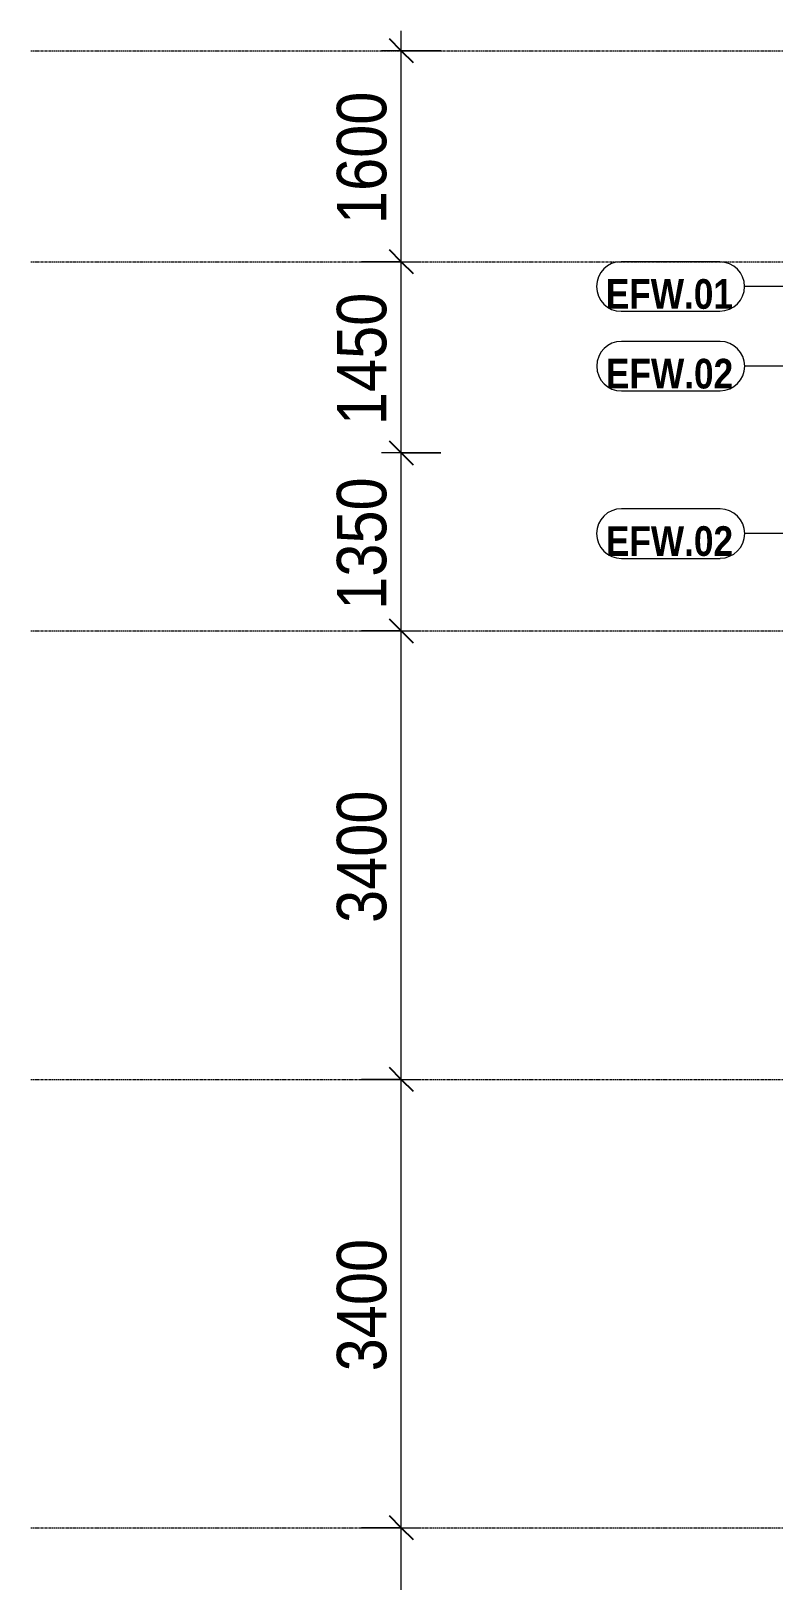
# Model space of a CAD drawing. Header units: millimetres. Extents: x 9199 to 175431, y -4466 to 35300.
# Drawn here: x 96540 to 102168, y 22203 to 33950 of the extents above; entities that cross this region are included whole.
import ezdxf

# ---------------------------------------------------------------- set-up
doc = ezdxf.new("R2010")
doc.units = ezdxf.units.MM
doc.linetypes.add('Centre', pattern=[31.75, 6.35, -4.7625, 15.875, -4.7625])
for name, color, linetype, lineweight in [('A-ANNO-DIMS', 211, 'Continuous', 9), ('A-ANNO-DIMS-150', 211, 'Continuous', 9), ('A-FLOR-LEVL-2', 51, 'Centre', 9), ('A-WALL-IDEN', 211, 'Continuous', 9)]:
    doc.layers.add(name, color=color, linetype=linetype, lineweight=lineweight)
doc.styles.add('Arial_B', font='arialbd.ttf', dxfattribs={"width": 0.85, "height": 225})
doc.styles.add('UTM Avo', font='', dxfattribs={"width": 0.9, "height": 375})
doc.styles.get('UTM Avo').set_extended_font_data('UTM Avo')
doc.dimstyles.new('1_Dim_chi_tiet_2_5', dxfattribs={"dimscale": 304.8, "dimtxt": 374.737856, "dimasz": 0.590551, "dimexe": 0.492126, "dimexo": 0.0625, "dimgap": 0.049213, "dimtad": 1, "dimdec": 0, "dimrnd": 5, "dimzin": 0, "dimdsep": 46, "dimtxsty": 'UTM Avo', "dimblk1": 'OBLIQUE', "dimblk2": 'OBLIQUE', "dimsah": 1, "dimcen": 0.09, "dimdle": 0.492126, "dimazin": 0, "dimtfac": 1, "dimtdec": 4, "dimtix": 1, "dimtmove": 0, "dimatfit": 3, "dimfxl": 0.984252, "dimfxlon": 1, "dimtvp": 1, "dimtolj": 1, "dimtzin": 0, "dimarcsym": 2})

# ---------------------------------------------------------------- blocks, each defined once
blk = doc.blocks.new('DIMBLOCK84-TKCS_MẶT ĐỨNG HƯỚNG TÂY')
at = {"layer": 'A-ANNO-DIMS-150', "lineweight": 25}
for p, q in [((99348, 22600), (99258, 22690)), ((99348, 22600), (99438, 22510)), ((99348, 19200), (99258, 19290)), ((99348, 19200), (99438, 19110))]:
    blk.add_line(p, q, dxfattribs=at)
at = {"layer": 'A-ANNO-DIMS-150'}
for p, q in [((99048, 22600), (99498, 22600)), ((99348, 22600), (99048, 22600)), ((99348, 19200), (99348, 22600)), ((99048, 19200), (99498, 19200)), ((99348, 19200), (99048, 19200))]:
    blk.add_line(p, q, dxfattribs=at)
at = {"layer": 'A-ANNO-DIMS-150', "color": 0, "insert": (98860, 20386), "char_height": 375, "width": 1232.47, "attachment_point": 1, "rotation": 90, "line_spacing_factor": 1.110334, "style": 'UTM Avo'}
blk.add_mtext('3400', dxfattribs=at)
blk = doc.blocks.new('_Oblique')
at = {"color": 0, "linetype": 'ByBlock', "lineweight": -2}
blk.add_line((-0.5, -0.5), (0.5, 0.5), dxfattribs=at)
blk = doc.blocks.new('DIMBLOCK85-TKCS_MẶT ĐỨNG HƯỚNG TÂY')
at = {"layer": 'A-ANNO-DIMS-150', "lineweight": 25}
for p, q in [((99348, 26000), (99258, 26090)), ((99348, 26000), (99438, 25910)), ((99348, 22600), (99258, 22690)), ((99348, 22600), (99438, 22510))]:
    blk.add_line(p, q, dxfattribs=at)
at = {"layer": 'A-ANNO-DIMS-150'}
for p, q in [((99048, 26000), (99498, 26000)), ((99348, 26000), (99048, 26000)), ((99348, 22600), (99348, 26000)), ((99048, 22600), (99498, 22600)), ((99348, 22600), (99048, 22600))]:
    blk.add_line(p, q, dxfattribs=at)
at = {"layer": 'A-ANNO-DIMS-150', "color": 0, "insert": (98860, 23786), "char_height": 375, "width": 1232.47, "attachment_point": 1, "rotation": 90, "line_spacing_factor": 1.110334, "style": 'UTM Avo'}
blk.add_mtext('3400', dxfattribs=at)
blk = doc.blocks.new('DIMBLOCK86-TKCS_MẶT ĐỨNG HƯỚNG TÂY')
at = {"layer": 'A-ANNO-DIMS-150', "lineweight": 25}
for p, q in [((99348, 29400), (99258, 29490)), ((99348, 29400), (99438, 29310)), ((99348, 26000), (99258, 26090)), ((99348, 26000), (99438, 25910))]:
    blk.add_line(p, q, dxfattribs=at)
at = {"layer": 'A-ANNO-DIMS-150'}
for p, q in [((99048, 29400), (99498, 29400)), ((99348, 29400), (99048, 29400)), ((99348, 26000), (99348, 29400)), ((99048, 26000), (99498, 26000)), ((99348, 26000), (99048, 26000))]:
    blk.add_line(p, q, dxfattribs=at)
at = {"layer": 'A-ANNO-DIMS-150', "color": 0, "insert": (98860, 27186), "char_height": 375, "width": 1232.47, "attachment_point": 1, "rotation": 90, "line_spacing_factor": 1.110334, "style": 'UTM Avo'}
blk.add_mtext('3400', dxfattribs=at)
blk = doc.blocks.new('DIMBLOCK87-TKCS_MẶT ĐỨNG HƯỚNG TÂY')
at = {"layer": 'A-ANNO-DIMS-150', "lineweight": 25}
for p, q in [((99348, 30750), (99258, 30840)), ((99348, 30750), (99438, 30660)), ((99348, 29400), (99258, 29490)), ((99348, 29400), (99438, 29310))]:
    blk.add_line(p, q, dxfattribs=at)
at = {"layer": 'A-ANNO-DIMS-150'}
for p, q in [((99648, 30750), (99198, 30750)), ((99348, 29400), (99348, 30750)), ((99348, 30750), (99648, 30750)), ((99048, 29400), (99498, 29400)), ((99348, 29400), (99048, 29400))]:
    blk.add_line(p, q, dxfattribs=at)
at = {"layer": 'A-ANNO-DIMS-150', "color": 0, "insert": (98860, 29561), "char_height": 375, "width": 1232.47, "attachment_point": 1, "rotation": 90, "line_spacing_factor": 1.110334, "style": 'UTM Avo'}
blk.add_mtext('1350', dxfattribs=at)
blk = doc.blocks.new('DIMBLOCK88-TKCS_MẶT ĐỨNG HƯỚNG TÂY')
at = {"layer": 'A-ANNO-DIMS-150'}
for p, q in [((99048, 32200), (99498, 32200)), ((99348, 32200), (99048, 32200)), ((99348, 30750), (99348, 32200)), ((99648, 30750), (99198, 30750)), ((99348, 30750), (99648, 30750))]:
    blk.add_line(p, q, dxfattribs=at)
at = {"layer": 'A-ANNO-DIMS-150', "lineweight": 25}
for p, q in [((99348, 32200), (99258, 32290)), ((99348, 32200), (99438, 32110)), ((99348, 30750), (99258, 30840)), ((99348, 30750), (99438, 30660))]:
    blk.add_line(p, q, dxfattribs=at)
at = {"layer": 'A-ANNO-DIMS-150', "color": 0, "insert": (98860, 30961), "char_height": 375, "width": 1232.47, "attachment_point": 1, "rotation": 90, "line_spacing_factor": 1.110334, "style": 'UTM Avo'}
blk.add_mtext('1450', dxfattribs=at)
blk = doc.blocks.new('DIMBLOCK89-TKCS_MẶT ĐỨNG HƯỚNG TÂY')
at = {"layer": 'A-ANNO-DIMS-150'}
for p, q in [((99348, 32200), (99348, 33950)), ((99648, 33800), (99198, 33800)), ((99348, 33800), (99648, 33800)), ((99048, 32200), (99498, 32200)), ((99348, 32200), (99048, 32200))]:
    blk.add_line(p, q, dxfattribs=at)
at = {"layer": 'A-ANNO-DIMS-150', "lineweight": 25}
for p, q in [((99348, 33800), (99258, 33890)), ((99348, 33800), (99438, 33710)), ((99348, 32200), (99258, 32290)), ((99348, 32200), (99438, 32110))]:
    blk.add_line(p, q, dxfattribs=at)
at = {"layer": 'A-ANNO-DIMS-150', "color": 0, "insert": (98860, 32486), "char_height": 375, "width": 1232.47, "attachment_point": 1, "rotation": 90, "line_spacing_factor": 1.110334, "style": 'UTM Avo'}
blk.add_mtext('1600', dxfattribs=at)
blk = doc.blocks.new('CTL_WALL TAG NO MARK - 10-2062273-TKCS_MẶT ĐỨNG HƯỚNG TÂY')
at = {"layer": 'A-WALL-IDEN'}
for p, q in [((-15159, 30418), (-15907, 30418)), ((-15907, 30043), (-15159, 30043))]:
    blk.add_line(p, q, dxfattribs=at)
for centre, radius, start, end in [((-15907, 30231), 188, 90, 270), ((-15159, 30231), 187, 270, 90)]:
    blk.add_arc(centre, radius, start, end, dxfattribs=at)

msp = doc.modelspace()

# ---------------------------------------------------------------- linework, layer by layer
at = {"layer": 'A-FLOR-LEVL-2'}
for p, q in [((96540.4, 33800), (171939.1, 33800)), ((96540.4, 32200), (171939.1, 32200)), ((96540.4, 29400), (171939.1, 29400)), ((96540.4, 26000), (171939.1, 26000)), ((96540.4, 22600), (171939.1, 22600))]:
    msp.add_line(p, q, dxfattribs=at)
at = {"layer": 'A-WALL-IDEN'}
for p, q in [((103136.6, 32012), (101952.3, 32012)), ((102503.9, 31407.8), (101954, 31407.8)), ((102646.1, 30138.5), (101953.2, 30138.5))]:
    msp.add_line(p, q, dxfattribs=at)

# ---------------------------------------------------------------- block references
for p in [(116924.2, 1781.4), (116925.9, 1177.3), (116925, -92.1)]:
    msp.add_blockref('CTL_WALL TAG NO MARK - 10-2062273-TKCS_MẶT ĐỨNG HƯỚNG TÂY', p, dxfattribs=at)

# ---------------------------------------------------------------- texts
at = {"layer": 'A-WALL-IDEN', "char_height": 225, "width": 995.775, "attachment_point": 5, "line_spacing_factor": 0.936439, "style": 'Arial_B'}
for s, insert in [('\\pt6.37425,12.75075,19.125,25.49925,31.87575,38.25,44.62425,51.00075,57.375,63.74925,70.12575,76.5,82.87425,89.25075,95.625,101.99925,108.37575,114.75,121.12425,127.50075,133.875,140.24925,146.62575,153,159.37425,165.75075,172.125,178.49925,184.87575,191.25,197.62425,204.00075;EFW.01', (101381.7, 31954)), ('\\pt6.37425,12.75075,19.125,25.49925,31.87575,38.25,44.62425,51.00075,57.375,63.74925,70.12575,76.5,82.87425,89.25075,95.625,101.99925,108.37575,114.75,121.12425,127.50075,133.875,140.24925,146.62575,153,159.37425,165.75075,172.125,178.49925,184.87575,191.25,197.62425,204.00075;EFW.02', (101383.3, 31349.8)), ('\\pt6.37425,12.75075,19.125,25.49925,31.87575,38.25,44.62425,51.00075,57.375,63.74925,70.12575,76.5,82.87425,89.25075,95.625,101.99925,108.37575,114.75,121.12425,127.50075,133.875,140.24925,146.62575,153,159.37425,165.75075,172.125,178.49925,184.87575,191.25,197.62425,204.00075;EFW.02', (101382.5, 30080.4))]:
    msp.add_mtext(s, dxfattribs=dict(at, insert=insert))

# ---------------------------------------------------------------- dimensions: what is measured, and where the dimension line sits
at = {"layer": 'A-ANNO-DIMS'}
for base, p1, p2, override, picture, middle in [((99347.5, 33800), (99047.5, 32200), (99647.5, 33800), {"dimpost": '<>', "dimfxl": 1708.800749}, 'DIMBLOCK89-TKCS_MẶT ĐỨNG HƯỚNG TÂY', (99138.5, 33000)), ((99347.5, 32200), (99647.5, 30750), (99047.5, 32200), {"dimpost": '<>', "dimfxl": 1569.235483}, 'DIMBLOCK88-TKCS_MẶT ĐỨNG HƯỚNG TÂY', (99138.5, 31475)), ((99347.5, 30750), (99047.5, 29400), (99647.5, 30750), {"dimpost": '<>', "dimfxl": 1477.32867}, 'DIMBLOCK87-TKCS_MẶT ĐỨNG HƯỚNG TÂY', (99138.5, 30075)), ((99347.5, 29400), (99047.5, 26000), (99047.5, 29400), {"dimpost": '<>', "dimfxl": 3400}, 'DIMBLOCK86-TKCS_MẶT ĐỨNG HƯỚNG TÂY', (99138.5, 27700)), ((99347.5, 26000), (99047.5, 22600), (99047.5, 26000), {"dimpost": '<>', "dimfxl": 3400}, 'DIMBLOCK85-TKCS_MẶT ĐỨNG HƯỚNG TÂY', (99138.5, 24300)), ((99347.5, 22600), (99047.5, 19200), (99047.5, 22600), {"dimpost": '<>', "dimfxl": 3400}, 'DIMBLOCK84-TKCS_MẶT ĐỨNG HƯỚNG TÂY', (99138.5, 20900))]:
    dim = msp.add_linear_dim(base=base, p1=p1, p2=p2, angle=90, dimstyle='1_Dim_chi_tiet_2_5', override=override, dxfattribs=at)
    dim.commit()
    dim.dimension.update_dxf_attribs({"geometry": picture, "text_midpoint": middle})

doc.saveas('drawing.dxf')
